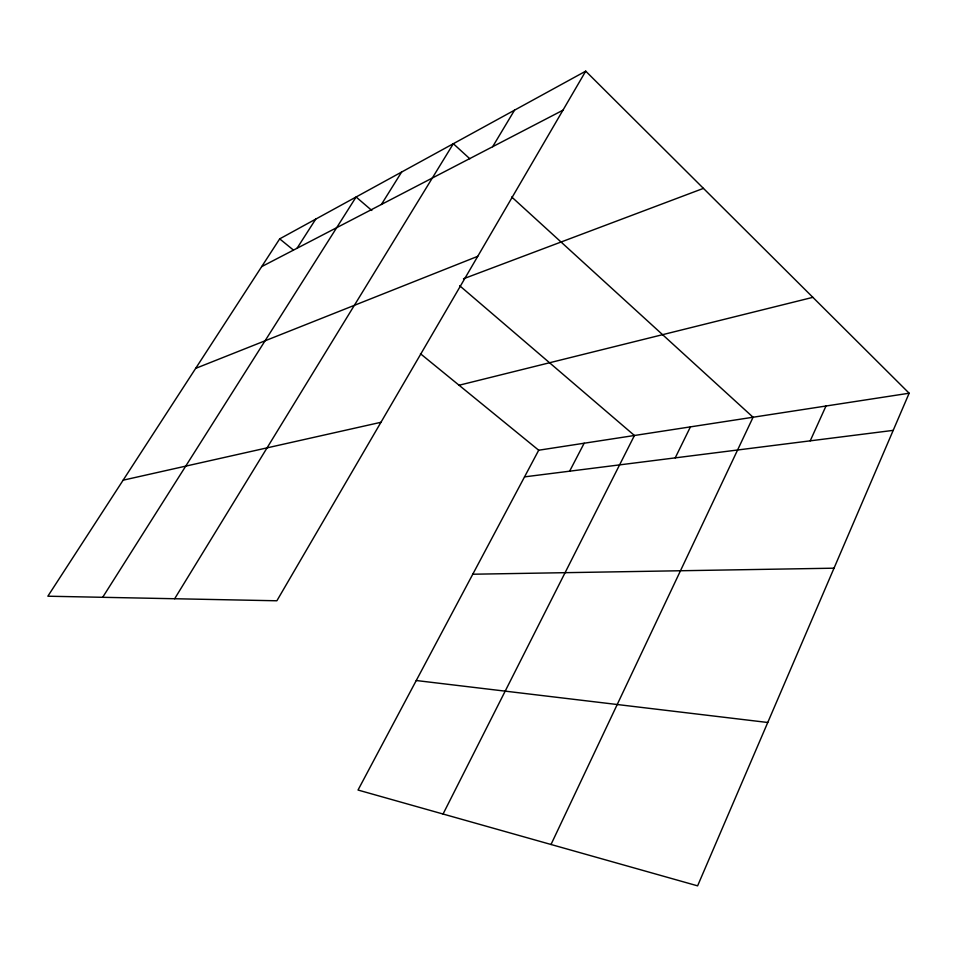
<?xml version="1.0" encoding="UTF-8"?>
<svg xmlns="http://www.w3.org/2000/svg" width="957" height="957" viewBox="0 0 957 957"><rect width="100%" height="100%" fill="white"/><g stroke="black" fill="none" stroke-linecap="round" stroke-linejoin="round"><path stroke-width="1.44" d="M909.15 393.219L697.605 885.847L358.026 790.039L538.707 450.221L909.15 393.219L585.72 71.153L279.695 238.867L47.85 596.211L276.872 600.781L585.72 71.153M810.22 440.842L825.987 406.019M551.017 844.493L753.075 417.24L511.696 196.975M675.223 457.877L690.416 426.882M443.055 814.024L634.443 435.495L459.671 285.736M569.63 471.191L584.153 443.235M492.64 146.72L514.531 110.175M174.653 598.747L453.331 143.717L469.851 158.79M381.4 204.463L401.617 172.057M102.674 597.312L356.1 196.998L371.818 210.468M297.041 248.27L315.738 219.117M261.692 266.62L562.943 110.211M195.683 368.361L477.746 256.32M463.475 278.786L703.443 188.373M459.073 385.24L812.864 297.34M123.13 480.187L380.958 422.288M524.532 476.873L893.192 430.375M472.77 574.224L834.026 568.183M416.259 680.523L767.753 722.487M279.695 238.867L293.332 249.992M420.458 353.731L538.707 450.221"/></g></svg>
